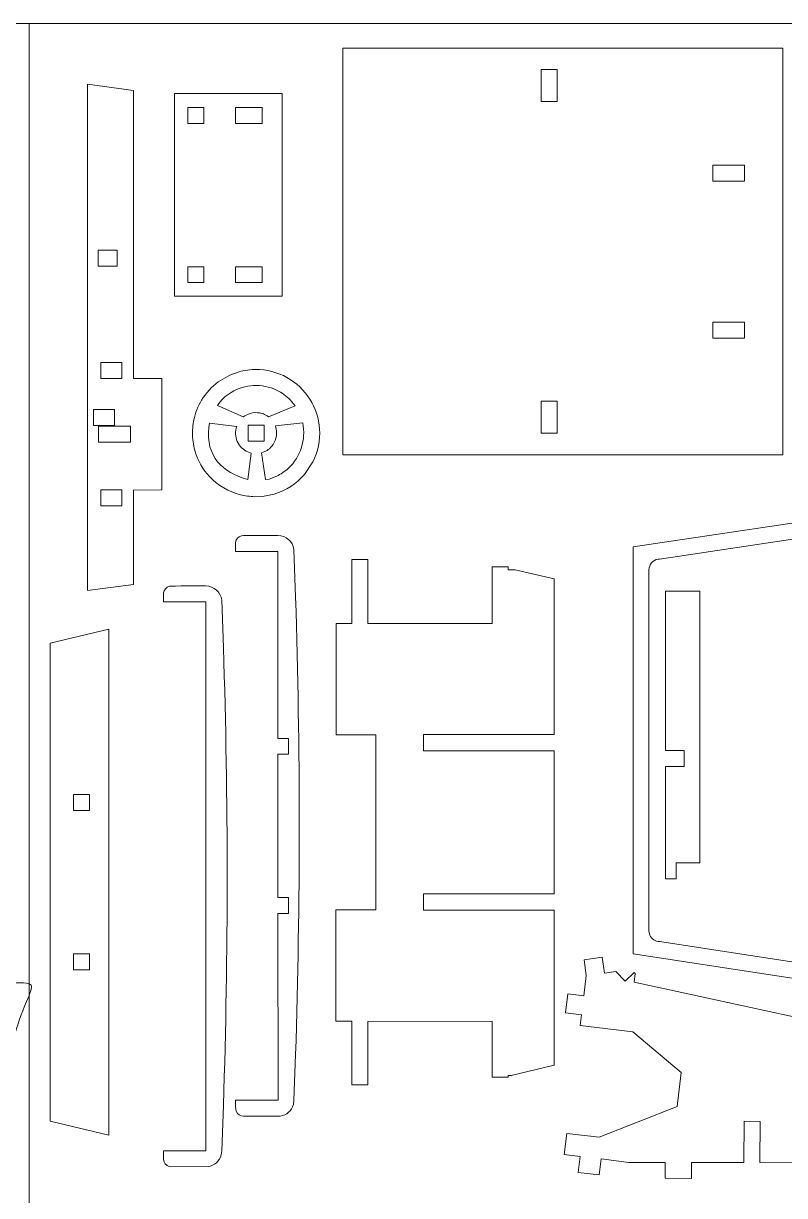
# Model space of a CAD drawing. Header units: centimetres. Extents: x -29.2 to 29, y -19.2 to 19.
# Drawn here: x -0.09 to 12.1, y 0.22 to 19 of the extents above; entities that cross this region are included whole.
import ezdxf

# ---------------------------------------------------------------- set-up
doc = ezdxf.new("R2010")
doc.units = ezdxf.units.CM
doc.header["$MEASUREMENT"] = 0
doc.layers.add('Camada 1', color=7, linetype='Continuous')

msp = doc.modelspace()

# ---------------------------------------------------------------- linework, layer by layer
at = {"layer": 'Camada 1', "color": 5, "lineweight": 9}
for points in [[(29, 19), (29, 19), (-29, 19), (-29, 19)], [(0, 19), (0, 19), (0, -19), (0, -19)]]:
    msp.add_open_spline(points, degree=3, dxfattribs=at)
at = {"layer": 'Camada 1', "color": 3, "lineweight": 9}
for points in [[(5.02434, 12.08952), (5.02434, 12.08952), (5.02404, 18.60386), (5.02404, 18.60386)], [(5.02404, 18.60386), (5.02404, 18.60386), (12.07351, 18.60385), (12.07351, 18.60385)], [(12.07351, 18.60385), (12.07351, 18.60385), (12.07352, 12.08958), (12.07352, 12.08958)], [(1.67005, 17.9274), (1.67005, 17.9274), (0.93327, 18.02752), (0.93327, 18.02752)], [(0.93327, 18.02752), (0.93327, 18.02752), (0.93332, 9.91378), (0.93332, 9.91378)], [(1.67006, 13.31105), (1.67006, 13.31105), (1.67005, 17.9274), (1.67005, 17.9274)], [(4.05362, 17.87522), (4.05362, 17.87522), (2.3302, 17.87522), (2.3302, 17.87522)], [(2.3302, 17.87522), (2.3302, 17.87522), (2.3302, 14.62905), (2.3302, 14.62905)], [(4.05362, 14.62905), (4.05362, 14.62905), (4.05362, 17.87522), (4.05362, 17.87522)], [(2.3302, 14.62905), (2.3302, 14.62905), (4.05362, 14.62905), (4.05362, 14.62905)], [(3.02963, 13.25824), (3.02963, 13.25824), (3.21526, 13.36707), (3.21526, 13.36707)], [(3.21526, 13.36707), (3.21526, 13.36707), (3.36186, 13.42014), (3.36186, 13.42014)], [(3.36186, 13.42014), (3.43217, 13.43956), (3.5599, 13.45683), (3.63484, 13.45705)], [(3.63484, 13.45705), (3.79183, 13.45752), (3.9884, 13.40977), (4.12661, 13.33084)], [(2.12335, 13.31106), (2.12335, 13.31106), (1.67006, 13.31105), (1.67006, 13.31105)], [(2.12335, 11.52605), (2.12335, 11.52605), (2.12335, 13.31106), (2.12335, 13.31106)], [(2.76258, 12.96622), (2.83004, 13.07354), (2.92617, 13.18309), (3.02963, 13.25824)], [(4.12661, 13.33084), (4.4292, 13.15803), (4.63068, 12.85205), (4.65269, 12.50228)], [(2.63683, 12.64913), (2.6588, 12.74929), (2.70771, 12.87893), (2.76258, 12.96622)], [(2.61576, 12.3914), (2.61388, 12.45802), (2.62204, 12.58169), (2.63683, 12.64913)], [(4.65269, 12.50228), (4.66344, 12.33157), (4.62412, 12.1303), (4.54582, 11.97796)], [(2.65869, 12.14003), (2.64121, 12.19929), (2.61758, 12.32692), (2.61576, 12.3914)], [(2.88782, 11.74246), (2.79031, 11.84727), (2.69898, 12.00339), (2.65869, 12.14003)], [(12.07352, 12.08958), (12.07352, 12.08958), (5.02434, 12.08952), (5.02434, 12.08952)], [(4.54582, 11.97796), (4.54582, 11.97796), (4.40982, 11.77397), (4.40982, 11.77397)], [(3.38567, 11.4477), (3.1951, 11.50021), (3.02315, 11.597), (2.88782, 11.74246)], [(4.40982, 11.77397), (4.27477, 11.61859), (4.12005, 11.5235), (3.92577, 11.45919)], [(1.67099, 11.52604), (1.67099, 11.52604), (2.12335, 11.52605), (2.12335, 11.52605)], [(1.67109, 10.01425), (1.67109, 10.01425), (1.67099, 11.52604), (1.67099, 11.52604)], [(3.92577, 11.45919), (3.92577, 11.45919), (3.73875, 11.4223), (3.73875, 11.4223)], [(3.60813, 11.41741), (3.54026, 11.42451), (3.45077, 11.42976), (3.38567, 11.4477)], [(3.73875, 11.4223), (3.73875, 11.4223), (3.60813, 11.41741), (3.60813, 11.41741)], [(9.67581, 10.61301), (9.67581, 10.61301), (13.47357, 11.18138), (13.47357, 11.18138)], [(3.40097, 10.79234), (3.35211, 10.77925), (3.3123, 10.73446), (3.30735, 10.68559)], [(3.98501, 10.79794), (3.93297, 10.79959), (3.43322, 10.80098), (3.40097, 10.79234)], [(4.23934, 10.57489), (4.22259, 10.7021), (4.11775, 10.79373), (3.98501, 10.79794)], [(10.10081, 10.41878), (10.10081, 10.41878), (13.12339, 10.87114), (13.12339, 10.87114)], [(3.30735, 10.68559), (3.30735, 10.68559), (3.30654, 10.54141), (3.30654, 10.54141)], [(3.30654, 10.54141), (3.30654, 10.54141), (3.98501, 10.54141), (3.98501, 10.54141)], [(3.98501, 10.54141), (3.98501, 10.54141), (3.98553, 7.54692), (3.98553, 7.54692)], [(4.2675, 9.80899), (4.2675, 9.80899), (4.23934, 10.57489), (4.23934, 10.57489)], [(9.67584, 4.0979), (9.67584, 4.0979), (9.67581, 10.61301), (9.67581, 10.61301)], [(5.16858, 9.38862), (5.16858, 9.38862), (5.16948, 10.41046), (5.16948, 10.41046)], [(5.16948, 10.41046), (5.16948, 10.41046), (5.42448, 10.41046), (5.42448, 10.41046)], [(5.42448, 10.41046), (5.42448, 10.41046), (5.4266, 9.38937), (5.4266, 9.38937)], [(9.92892, 10.24689), (9.93458, 10.33324), (9.98834, 10.40546), (10.07837, 10.41731)], [(10.07837, 10.41731), (10.07837, 10.41731), (10.10081, 10.41878), (10.10081, 10.41878)], [(7.41947, 9.38763), (7.41947, 9.38763), (7.41903, 10.29546), (7.41903, 10.29546)], [(7.41903, 10.29546), (7.41903, 10.29546), (7.67403, 10.29546), (7.67403, 10.29546)], [(7.67403, 10.29546), (7.67403, 10.29546), (7.67403, 10.24946), (7.67403, 10.24946)], [(7.67403, 10.24946), (7.67403, 10.24946), (7.78583, 10.24946), (7.78583, 10.24946)], [(7.78583, 10.24946), (7.78583, 10.24946), (8.40924, 10.10066), (8.40924, 10.10066)], [(9.92885, 4.46271), (9.92885, 4.46271), (9.92892, 10.24689), (9.92892, 10.24689)], [(0.93332, 9.91378), (0.93332, 9.91378), (1.67109, 10.01425), (1.67109, 10.01425)], [(2.24598, 9.98295), (2.19715, 9.96987), (2.15731, 9.92504), (2.15236, 9.8762)], [(2.83002, 9.98853), (2.77793, 9.99019), (2.2782, 9.99157), (2.24598, 9.98295)], [(3.08436, 9.7655), (3.0676, 9.8927), (2.96277, 9.98435), (2.83002, 9.98853)], [(8.40924, 10.10066), (8.40924, 10.10066), (8.40923, 7.60786), (8.40923, 7.60786)], [(2.15236, 9.8762), (2.15236, 9.8762), (2.15156, 9.732), (2.15156, 9.732)], [(3.11252, 8.99959), (3.11252, 8.99959), (3.08436, 9.7655), (3.08436, 9.7655)], [(4.2675, 2.48144), (4.34592, 4.91451), (4.34592, 7.37594), (4.2675, 9.80899)], [(2.15156, 9.732), (2.15156, 9.732), (2.83002, 9.732), (2.83002, 9.732)], [(2.83002, 9.732), (2.83002, 9.732), (2.83155, 0.93964), (2.83155, 0.93964)], [(4.91817, 9.38823), (4.91817, 9.38823), (5.16858, 9.38862), (5.16858, 9.38862)], [(5.4266, 9.38937), (5.4266, 9.38937), (7.41947, 9.38763), (7.41947, 9.38763)], [(0.33559, 9.07007), (0.33559, 9.07007), (1.27734, 9.29703), (1.27734, 9.29703)], [(1.27734, 9.29703), (1.27734, 9.29703), (1.27734, 1.1934), (1.27734, 1.1934)], [(4.9175, 7.60502), (4.9175, 7.60502), (4.91817, 9.38823), (4.91817, 9.38823)], [(0.33559, 1.41629), (0.33559, 1.41629), (0.33559, 9.07007), (0.33559, 9.07007)], [(3.11252, 1.67206), (3.19093, 4.10503), (3.19093, 6.56662), (3.11252, 8.99959)], [(3.98553, 7.54692), (3.98553, 7.54692), (4.15601, 7.54692), (4.15601, 7.54692)], [(4.15601, 7.54692), (4.15601, 7.54692), (4.15601, 7.29193), (4.15601, 7.29193)], [(5.5518, 7.60464), (5.5518, 7.60464), (4.9175, 7.60502), (4.9175, 7.60502)], [(5.55184, 4.7998), (5.55184, 4.7998), (5.5518, 7.60464), (5.5518, 7.60464)], [(8.40923, 7.60786), (8.40923, 7.60786), (6.31684, 7.60907), (6.31684, 7.60907)], [(6.31684, 7.60907), (6.31684, 7.60907), (6.31684, 7.34959), (6.31684, 7.34959)], [(6.31684, 7.34959), (6.31684, 7.34959), (8.40923, 7.34959), (8.40923, 7.34959)], [(8.40923, 7.34959), (8.40923, 7.34959), (8.40922, 5.05778), (8.40922, 5.05778)], [(4.15601, 7.29193), (4.15601, 7.29193), (3.98557, 7.29193), (3.98557, 7.29193)], [(3.98557, 7.29193), (3.98557, 7.29193), (3.98597, 4.99612), (3.98597, 4.99612)], [(3.98597, 4.99612), (3.98597, 4.99612), (4.15601, 4.99612), (4.15601, 4.99612)], [(4.15601, 4.99612), (4.15601, 4.99612), (4.15601, 4.74112), (4.15601, 4.74112)], [(8.40922, 5.05778), (8.40922, 5.05778), (6.31683, 5.05827), (6.31683, 5.05827)], [(6.31683, 5.05827), (6.31683, 5.05827), (6.31683, 4.79465), (6.31683, 4.79465)], [(4.15601, 4.74112), (4.15601, 4.74112), (3.98601, 4.74112), (3.98601, 4.74112)], [(3.98601, 4.74112), (3.98601, 4.74112), (3.98653, 1.74902), (3.98653, 1.74902)], [(4.91411, 3.01494), (4.91411, 3.01494), (4.91435, 4.79967), (4.91435, 4.79967)], [(4.91435, 4.79967), (4.91435, 4.79967), (5.55184, 4.7998), (5.55184, 4.7998)], [(6.31683, 4.79465), (6.31683, 4.79465), (8.40922, 4.79382), (8.40922, 4.79382)], [(8.40922, 4.79382), (8.40922, 4.79382), (8.40921, 2.31263), (8.40921, 2.31263)], [(9.94196, 4.39691), (9.94196, 4.39691), (9.92885, 4.46271), (9.92885, 4.46271)], [(10.10083, 4.29078), (10.02893, 4.29862), (9.97165, 4.32527), (9.94196, 4.39691)], [(13.12341, 3.8278), (13.12341, 3.8278), (10.10083, 4.29078), (10.10083, 4.29078)], [(8.88877, 3.99935), (8.88877, 3.99935), (9.18154, 4.03974), (9.18154, 4.03974)], [(8.92363, 3.74674), (8.92363, 3.74674), (8.88877, 3.99935), (8.88877, 3.99935)], [(9.18154, 4.03974), (9.18154, 4.03974), (9.2163, 3.78788), (9.2163, 3.78788)], [(14.00128, 3.43539), (14.00128, 3.43539), (9.67584, 4.0979), (9.67584, 4.0979)], [(9.2163, 3.78788), (9.2163, 3.78788), (9.39729, 3.81309), (9.39729, 3.81309)], [(9.39729, 3.81309), (9.39729, 3.81309), (9.54555, 3.65748), (9.54555, 3.65748)], [(9.54555, 3.65748), (9.54555, 3.65748), (9.69065, 3.79573), (9.69065, 3.79573)], [(9.70723, 3.78328), (9.70723, 3.78328), (9.68994, 3.64224), (9.68994, 3.64224)], [(9.69065, 3.79573), (9.69065, 3.79573), (9.70723, 3.78328), (9.70723, 3.78328)], [(0.02955, 3.59433), (-0.02518, 3.65685), (-0.26221, 3.63223), (-0.35061, 3.60475)], [(-0.00811, 3.41192), (0.00471, 3.44285), (0.05705, 3.56291), (0.02955, 3.59433)], [(8.88412, 3.42492), (8.88412, 3.42492), (8.92363, 3.74674), (8.92363, 3.74674)], [(9.68994, 3.64224), (9.68994, 3.64224), (12.49701, 3.03389), (12.49701, 3.03389)], [(-0.22852, 2.80854), (-0.15824, 3.06095), (-0.10463, 3.17904), (-0.00811, 3.41192)], [(8.59338, 3.14909), (8.59338, 3.14909), (8.63103, 3.45598), (8.63103, 3.45598)], [(8.63103, 3.45598), (8.63103, 3.45598), (8.88412, 3.42492), (8.88412, 3.42492)], [(5.1691, 3.01488), (5.1691, 3.01488), (4.91411, 3.01494), (4.91411, 3.01494)], [(5.16938, 1.9949), (5.16938, 1.9949), (5.1691, 3.01488), (5.1691, 3.01488)], [(5.42453, 3.0139), (5.42453, 3.0139), (5.42438, 1.9949), (5.42438, 1.9949)], [(7.41859, 3.01465), (7.41859, 3.01465), (5.42453, 3.0139), (5.42453, 3.0139)], [(7.41785, 2.11928), (7.41785, 2.11928), (7.41859, 3.01465), (7.41859, 3.01465)], [(8.84648, 3.11803), (8.84648, 3.11803), (8.59338, 3.14909), (8.59338, 3.14909)], [(8.82621, 2.95018), (8.82621, 2.95018), (8.84648, 3.11803), (8.84648, 3.11803)], [(9.66987, 2.84664), (9.66987, 2.84664), (8.82621, 2.95018), (8.82621, 2.95018)], [(10.44651, 2.19665), (10.44651, 2.19665), (9.66987, 2.84664), (9.66987, 2.84664)], [(4.24153, 1.74902), (4.24153, 1.74902), (4.2675, 2.48144), (4.2675, 2.48144)], [(8.40921, 2.31263), (8.40921, 2.31263), (7.72179, 2.14855), (7.72179, 2.14855)], [(7.67277, 2.11928), (7.67277, 2.11928), (7.41785, 2.11928), (7.41785, 2.11928)], [(7.72179, 2.14855), (7.72179, 2.14855), (7.67277, 2.14855), (7.67277, 2.14855)], [(7.67277, 2.14855), (7.67277, 2.14855), (7.67277, 2.11928), (7.67277, 2.11928)], [(10.37948, 1.65019), (10.37948, 1.65019), (10.44651, 2.19665), (10.44651, 2.19665)], [(5.42438, 1.9949), (5.42438, 1.9949), (5.16938, 1.9949), (5.16938, 1.9949)], [(3.30654, 1.74902), (3.30692, 1.69848), (3.30087, 1.60985), (3.31625, 1.57273)], [(3.98653, 1.74902), (3.98653, 1.74902), (3.30654, 1.74902), (3.30654, 1.74902)], [(4.23284, 1.68303), (4.23284, 1.68303), (4.24153, 1.74902), (4.24153, 1.74902)], [(3.08655, 0.93964), (3.08655, 0.93964), (3.11252, 1.67206), (3.11252, 1.67206)], [(3.31625, 1.57273), (3.33629, 1.52437), (3.38143, 1.49575), (3.43404, 1.49403)], [(4.01982, 1.49621), (4.12805, 1.51047), (4.19846, 1.58171), (4.23284, 1.68303)], [(9.13029, 1.15618), (9.13029, 1.15618), (10.37948, 1.65019), (10.37948, 1.65019)], [(1.27734, 1.1934), (1.27734, 1.1934), (0.33559, 1.41629), (0.33559, 1.41629)], [(3.43404, 1.49403), (3.43404, 1.49403), (4.01982, 1.49621), (4.01982, 1.49621)], [(11.45342, 1.41267), (11.45342, 1.41267), (11.45132, 0.75111), (11.45132, 0.75111)], [(11.70842, 1.41215), (11.70842, 1.41215), (11.45342, 1.41267), (11.45342, 1.41267)], [(11.70678, 0.75134), (11.70678, 0.75134), (11.70842, 1.41215), (11.70842, 1.41215)], [(8.57224, 0.88212), (8.57224, 0.88212), (8.61362, 1.21958), (8.61362, 1.21958)], [(8.61362, 1.21958), (8.61362, 1.21958), (9.13029, 1.15618), (9.13029, 1.15618)], [(2.15156, 0.93964), (2.15194, 0.88917), (2.14591, 0.80041), (2.16126, 0.76334)], [(2.83155, 0.93964), (2.83155, 0.93964), (2.15156, 0.93964), (2.15156, 0.93964)], [(3.07786, 0.87364), (3.07786, 0.87364), (3.08655, 0.93964), (3.08655, 0.93964)], [(2.16126, 0.76334), (2.18128, 0.71498), (2.22645, 0.68635), (2.27905, 0.68463)], [(2.86484, 0.68681), (2.97308, 0.70106), (3.04346, 0.77233), (3.07786, 0.87364)], [(8.82534, 0.85106), (8.82534, 0.85106), (8.57224, 0.88212), (8.57224, 0.88212)], [(8.79396, 0.59528), (8.79396, 0.59528), (8.82534, 0.85106), (8.82534, 0.85106)], [(9.1628, 0.80964), (9.1628, 0.80964), (9.13143, 0.55387), (9.13143, 0.55387)], [(9.60556, 0.75531), (9.60556, 0.75531), (9.1628, 0.80964), (9.1628, 0.80964)], [(10.18854, 0.75523), (10.18854, 0.75523), (9.60556, 0.75531), (9.60556, 0.75531)], [(10.18791, 0.50024), (10.18791, 0.50024), (10.18854, 0.75523), (10.18854, 0.75523)], [(10.61354, 0.75414), (10.61354, 0.75414), (10.6129, 0.49915), (10.6129, 0.49915)], [(11.45132, 0.75111), (11.45132, 0.75111), (10.61354, 0.75414), (10.61354, 0.75414)], [(13.31122, 0.74714), (13.31122, 0.74714), (11.70678, 0.75134), (11.70678, 0.75134)], [(2.27905, 0.68463), (2.27905, 0.68463), (2.86484, 0.68681), (2.86484, 0.68681)], [(9.13143, 0.55387), (9.13143, 0.55387), (8.79396, 0.59528), (8.79396, 0.59528)], [(10.6129, 0.49915), (10.6129, 0.49915), (10.18791, 0.50024), (10.18791, 0.50024)]]:
    msp.add_open_spline(points, degree=3, dxfattribs=at)
at = {"layer": 'Camada 1', "lineweight": 9}
for points in [[(8.20488, 17.75018), (8.20488, 17.75018), (8.20488, 18.26017), (8.20488, 18.26017)], [(8.20488, 18.26017), (8.20488, 18.26017), (8.45988, 18.26017), (8.45988, 18.26017)], [(8.45988, 18.26017), (8.45988, 18.26017), (8.45988, 17.75018), (8.45988, 17.75018)], [(2.54226, 17.39882), (2.54226, 17.39882), (2.54226, 17.65382), (2.54226, 17.65382)], [(2.54226, 17.65382), (2.54226, 17.65382), (2.79726, 17.65382), (2.79726, 17.65382)], [(2.79726, 17.65382), (2.79726, 17.65382), (2.79726, 17.39882), (2.79726, 17.39882)], [(3.30686, 17.39884), (3.30686, 17.39884), (3.30686, 17.65381), (3.30686, 17.65381)], [(3.30686, 17.65381), (3.30686, 17.65381), (3.73186, 17.65381), (3.73186, 17.65381)], [(3.73186, 17.65381), (3.73186, 17.65381), (3.73186, 17.39884), (3.73186, 17.39884)], [(8.45988, 17.75018), (8.45988, 17.75018), (8.20488, 17.75018), (8.20488, 17.75018)], [(2.79726, 17.39882), (2.79726, 17.39882), (2.54226, 17.39882), (2.54226, 17.39882)], [(3.73186, 17.39884), (3.73186, 17.39884), (3.30686, 17.39884), (3.30686, 17.39884)], [(11.46268, 16.72892), (11.46268, 16.72892), (10.95268, 16.72892), (10.95268, 16.72892)], [(10.95268, 16.72892), (10.95268, 16.72892), (10.95268, 16.47393), (10.95268, 16.47393)], [(11.46268, 16.47393), (11.46268, 16.47393), (11.46268, 16.72892), (11.46268, 16.72892)], [(10.95268, 16.47393), (10.95268, 16.47393), (11.46268, 16.47393), (11.46268, 16.47393)], [(1.4119, 15.36675), (1.4119, 15.36675), (1.10269, 15.36675), (1.10269, 15.36675)], [(1.10269, 15.36675), (1.10269, 15.36675), (1.10269, 15.11175), (1.10269, 15.11175)], [(1.4119, 15.11176), (1.4119, 15.11176), (1.4119, 15.36675), (1.4119, 15.36675)], [(1.10269, 15.11175), (1.10269, 15.11175), (1.4119, 15.11176), (1.4119, 15.11176)], [(2.79726, 15.10302), (2.79726, 15.10302), (2.54226, 15.10302), (2.54226, 15.10302)], [(2.54226, 15.10302), (2.54226, 15.10302), (2.54226, 14.84803), (2.54226, 14.84803)], [(2.79726, 14.84803), (2.79726, 14.84803), (2.79726, 15.10302), (2.79726, 15.10302)], [(3.30686, 14.84803), (3.30686, 14.84803), (3.30686, 15.10301), (3.30686, 15.10301)], [(3.30686, 15.10301), (3.30686, 15.10301), (3.73186, 15.10301), (3.73186, 15.10301)], [(3.73186, 15.10301), (3.73186, 15.10301), (3.73186, 14.84803), (3.73186, 14.84803)], [(2.54226, 14.84803), (2.54226, 14.84803), (2.79726, 14.84803), (2.79726, 14.84803)], [(3.73186, 14.84803), (3.73186, 14.84803), (3.30686, 14.84803), (3.30686, 14.84803)], [(11.46269, 14.21366), (11.46269, 14.21366), (10.95269, 14.21366), (10.95269, 14.21366)], [(10.95269, 14.21366), (10.95269, 14.21366), (10.95269, 13.95867), (10.95269, 13.95867)], [(11.46269, 13.95867), (11.46269, 13.95867), (11.46269, 14.21366), (11.46269, 14.21366)], [(10.95269, 13.95867), (10.95269, 13.95867), (11.46269, 13.95867), (11.46269, 13.95867)], [(1.14581, 13.56606), (1.14581, 13.56606), (1.14581, 13.31106), (1.14581, 13.31106)], [(1.48581, 13.56606), (1.48581, 13.56606), (1.14581, 13.56606), (1.14581, 13.56606)], [(1.48581, 13.31106), (1.48581, 13.31106), (1.48581, 13.56606), (1.48581, 13.56606)], [(1.14581, 13.31106), (1.14581, 13.31106), (1.48581, 13.31106), (1.48581, 13.31106)], [(3.23693, 13.09024), (3.45827, 13.22229), (3.73067, 13.2362), (3.96401, 13.12764)], [(3.01455, 12.88011), (3.0766, 12.96677), (3.14438, 13.03503), (3.23693, 13.09024)], [(3.96401, 13.12764), (4.05466, 13.08546), (4.11198, 13.03504), (4.18376, 12.96898)], [(4.18376, 12.96898), (4.18376, 12.96898), (4.26195, 12.87475), (4.26195, 12.87475)], [(1.03025, 12.81663), (1.03025, 12.81663), (1.36911, 12.81664), (1.36911, 12.81664)], [(1.03025, 12.56163), (1.03025, 12.56163), (1.03025, 12.81663), (1.03025, 12.81663)], [(1.36911, 12.81664), (1.36911, 12.81664), (1.36911, 12.56164), (1.36911, 12.56164)], [(3.42794, 12.69925), (3.42794, 12.69925), (3.01455, 12.88011), (3.01455, 12.88011)], [(3.65986, 12.76482), (3.54502, 12.7781), (3.43572, 12.69962), (3.43551, 12.69956)], [(4.26195, 12.87475), (4.26195, 12.87475), (3.8345, 12.69913), (3.8345, 12.69913)], [(8.45988, 12.94683), (8.45988, 12.94683), (8.20488, 12.94683), (8.20488, 12.94683)], [(8.20488, 12.94683), (8.20488, 12.94683), (8.20488, 12.43683), (8.20488, 12.43683)], [(8.45988, 12.43683), (8.45988, 12.43683), (8.45988, 12.94683), (8.45988, 12.94683)], [(2.87573, 12.52948), (2.87573, 12.52948), (2.88629, 12.59443), (2.88629, 12.59443)], [(2.88629, 12.59443), (2.88629, 12.59443), (3.32403, 12.54482), (3.32403, 12.54482)], [(3.43551, 12.69956), (3.43551, 12.69956), (3.42794, 12.69925), (3.42794, 12.69925)], [(3.8345, 12.69913), (3.76767, 12.74133), (3.74128, 12.7554), (3.65986, 12.76482)], [(3.94372, 12.55232), (3.94372, 12.55232), (4.38187, 12.60135), (4.38187, 12.60135)], [(4.38187, 12.60135), (4.43412, 12.32811), (4.35452, 12.06288), (4.15067, 11.87267)], [(1.36911, 12.56164), (1.36911, 12.56164), (1.03025, 12.56163), (1.03025, 12.56163)], [(1.11194, 12.54604), (1.11194, 12.54604), (1.62194, 12.54605), (1.62194, 12.54605)], [(1.11194, 12.29104), (1.11194, 12.29104), (1.11194, 12.54604), (1.11194, 12.54604)], [(1.62194, 12.54605), (1.62194, 12.54605), (1.62194, 12.29105), (1.62194, 12.29105)], [(3.50378, 11.6939), (3.09181, 11.80579), (2.83013, 12.06591), (2.87573, 12.52948)], [(3.32403, 12.54482), (3.3012, 12.46252), (3.29789, 12.38532), (3.3341, 12.30377)], [(3.50722, 12.3096), (3.50722, 12.3096), (3.50729, 12.5646), (3.50729, 12.5646)], [(3.50729, 12.5646), (3.50729, 12.5646), (3.76228, 12.56453), (3.76228, 12.56453)], [(3.76228, 12.56453), (3.76228, 12.56453), (3.76222, 12.31055), (3.76222, 12.31055)], [(3.88829, 12.2273), (3.94444, 12.2919), (3.97794, 12.41612), (3.95836, 12.49964)], [(3.95836, 12.49964), (3.95836, 12.49964), (3.94372, 12.55232), (3.94372, 12.55232)], [(8.20488, 12.43683), (8.20488, 12.43683), (8.45988, 12.43683), (8.45988, 12.43683)], [(1.62194, 12.29105), (1.62194, 12.29105), (1.11194, 12.29104), (1.11194, 12.29104)], [(3.3341, 12.30377), (3.36723, 12.22916), (3.42874, 12.16883), (3.50274, 12.13489)], [(3.76222, 12.31055), (3.76222, 12.31055), (3.50722, 12.3096), (3.50722, 12.3096)], [(3.72436, 12.121), (3.79793, 12.14919), (3.83193, 12.16247), (3.88829, 12.2273)], [(3.50274, 12.13489), (3.50274, 12.13489), (3.55733, 12.11656), (3.55733, 12.11656)], [(3.55733, 12.11656), (3.55733, 12.11656), (3.50378, 11.6939), (3.50378, 11.6939)], [(3.78367, 11.69482), (3.78367, 11.69482), (3.72436, 12.121), (3.72436, 12.121)], [(4.15067, 11.87267), (4.10653, 11.83149), (4.02011, 11.77233), (3.96531, 11.74739)], [(3.84558, 11.70154), (3.84558, 11.70154), (3.78367, 11.69482), (3.78367, 11.69482)], [(3.96531, 11.74739), (3.96531, 11.74739), (3.84558, 11.70154), (3.84558, 11.70154)], [(1.48582, 11.52605), (1.48582, 11.52605), (1.14581, 11.52605), (1.14581, 11.52605)], [(1.14581, 11.52605), (1.14581, 11.52605), (1.14581, 11.27105), (1.14581, 11.27105)], [(1.48582, 11.27105), (1.48582, 11.27105), (1.48582, 11.52605), (1.48582, 11.52605)], [(1.14581, 11.27105), (1.14581, 11.27105), (1.48582, 11.27105), (1.48582, 11.27105)], [(0.70963, 6.39191), (0.70963, 6.39191), (0.70963, 6.64691), (0.70963, 6.64691)], [(0.70963, 6.64691), (0.70963, 6.64691), (0.96463, 6.6469), (0.96463, 6.6469)], [(0.96463, 6.6469), (0.96463, 6.6469), (0.96463, 6.39191), (0.96463, 6.39191)], [(0.96463, 6.39191), (0.96463, 6.39191), (0.70963, 6.39191), (0.70963, 6.39191)], [(0.70963, 4.09611), (0.70963, 4.09611), (0.96463, 4.09611), (0.96463, 4.09611)], [(0.70963, 3.84111), (0.70963, 3.84111), (0.70963, 4.09611), (0.70963, 4.09611)], [(0.96463, 4.09611), (0.96463, 4.09611), (0.96463, 3.84111), (0.96463, 3.84111)], [(0.96463, 3.84111), (0.96463, 3.84111), (0.70963, 3.84111), (0.70963, 3.84111)]]:
    msp.add_open_spline(points, degree=3, dxfattribs=at)
at = {"layer": 'Camada 1', "color": 2, "lineweight": 9}
for points in [[(10.74506, 9.90642), (10.74506, 9.90642), (10.19542, 9.90642), (10.19542, 9.90642)], [(10.19542, 9.90642), (10.19542, 9.90642), (10.19542, 7.35322), (10.19542, 7.35322)], [(10.74506, 5.55278), (10.74506, 5.55278), (10.74506, 9.90642), (10.74506, 9.90642)], [(10.19542, 7.35322), (10.19542, 7.35322), (10.49144, 7.35322), (10.49144, 7.35322)], [(10.49144, 7.35322), (10.49144, 7.35322), (10.49144, 7.09822), (10.49144, 7.09822)], [(10.49144, 7.09822), (10.49144, 7.09822), (10.19542, 7.09822), (10.19542, 7.09822)], [(10.19542, 7.09822), (10.19542, 7.09822), (10.19542, 5.29779), (10.19542, 5.29779)], [(10.36611, 5.29779), (10.36611, 5.29779), (10.36611, 5.55278), (10.36611, 5.55278)], [(10.36611, 5.55278), (10.36611, 5.55278), (10.74506, 5.55278), (10.74506, 5.55278)], [(10.19542, 5.29779), (10.19542, 5.29779), (10.36611, 5.29779), (10.36611, 5.29779)]]:
    msp.add_open_spline(points, degree=3, dxfattribs=at)

doc.saveas('drawing.dxf')
